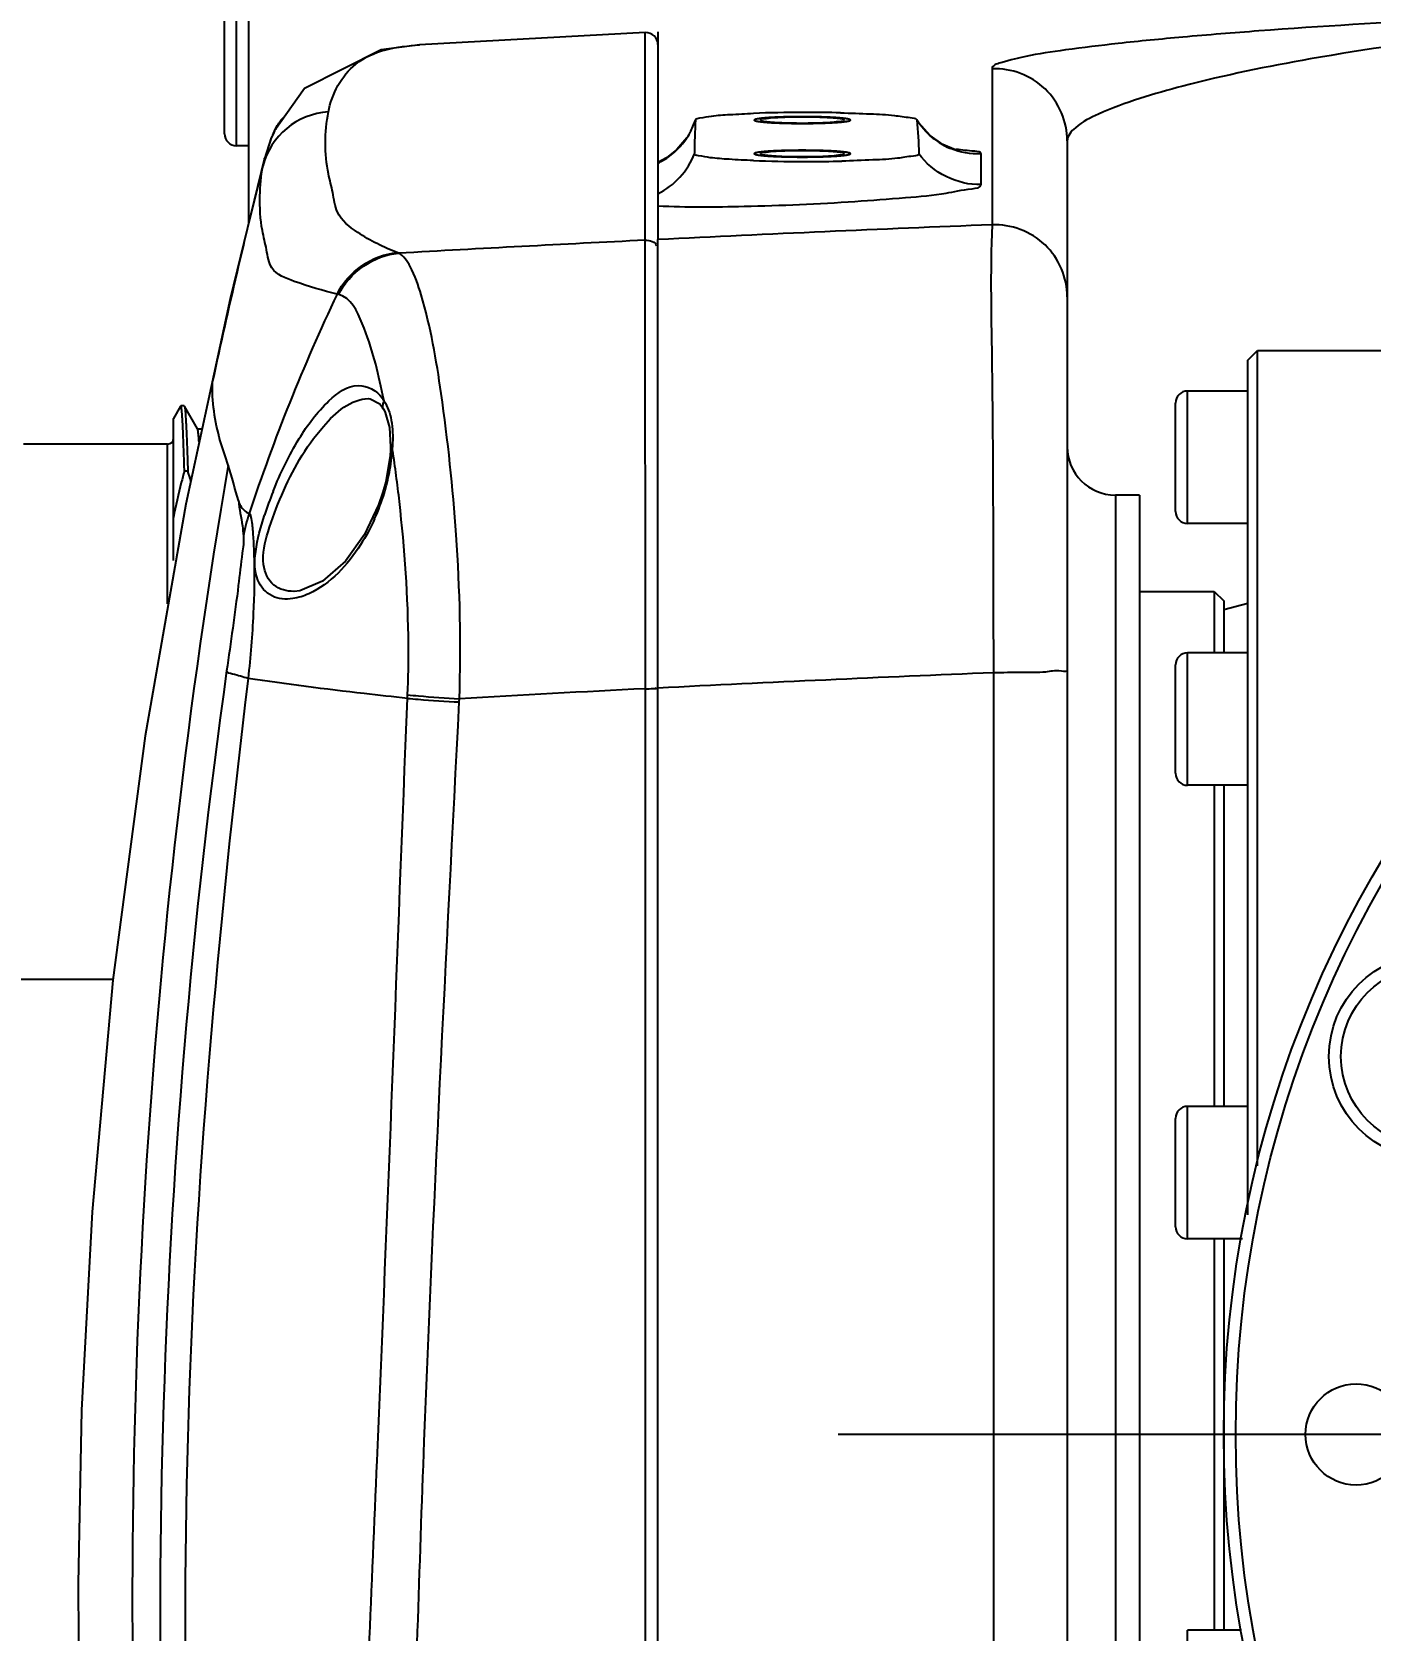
# Model space of a CAD drawing. Header units: millimetres. Extents: x 5828 to 7155, y 123 to 421.
# Drawn here: x 6352.957 to 6355.736, y 300.746 to 304.063 of the extents above; entities that cross this region are included whole.
import ezdxf

# ---------------------------------------------------------------- set-up
doc = ezdxf.new("R2010")
doc.units = ezdxf.units.MM
doc.linetypes.add('CENTER', pattern=[0.6, 0.375, -0.075, 0.075, -0.075])
for name, color, linetype in [('中心线', 7, 'Continuous'), ('外形图', 7, 'Continuous'), ('多重引线', 7, 'Continuous'), ('尺寸标注', 7, 'Continuous')]:
    doc.layers.add(name, color=color, linetype=linetype)
doc.styles.add('微软雅黑', font='msyh.ttc', dxfattribs={"height": 2})
doc.dimstyles.new('尺寸标注_1_20比例', dxfattribs={"dimtxt": 1.5, "dimasz": 1.25, "dimexe": 0.5, "dimexo": 0.4, "dimgap": 0.5, "dimtad": 1, "dimdec": 1, "dimlfac": 20, "dimdsep": 46, "dimtxsty": '微软雅黑', "dimcen": 0.09, "dimadec": 0, "dimazin": 0, "dimtp": 0.01, "dimtm": 0.01, "dimtfac": 1, "dimtdec": 1, "dimtofl": 0, "dimtmove": 0, "dimatfit": 3, "dimfxl": 1, "dimtolj": 1, "dimarcsym": 0})

# ---------------------------------------------------------------- blocks, each defined once
blk = doc.blocks.new('*D1056')
at = {"layer": 'Defpoints', "color": 0}
for p in [(6369.4329, 311.2873), (6369.4329, 295.1307), (6345.0571, 282.8222)]:
    blk.add_point(p, dxfattribs=at)
at = {"layer": '尺寸标注', "color": 0, "linetype": 'Continuous', "lineweight": -2}
for p, q in [((6345.0571, 283.2222), (6345.0571, 311.7873)), ((6369.4329, 295.5307), (6369.4329, 311.7873)), ((6346.3071, 311.2873), (6368.1829, 311.2873))]:
    blk.add_line(p, q, dxfattribs=at)
at = {"layer": '尺寸标注', "color": 0}
for points in [[(6346.3071, 311.4956), (6346.3071, 311.0789), (6345.0571, 311.2873)], [(6368.1829, 311.0789), (6368.1829, 311.4956), (6369.4329, 311.2873)]]:
    blk.add_solid(points, dxfattribs=at)
at = {"layer": '尺寸标注', "color": 0, "insert": (6357.245, 312.8732), "char_height": 2, "attachment_point": 5, "style": '微软雅黑'}
blk.add_mtext('\\A1;\\A1;{\\H1.05x;487.5}', dxfattribs=at)
blk = doc.blocks.new('*D1110')
at = {"layer": 'Defpoints', "color": 0}
for p in [(6369.4329, 319.1341), (6369.4329, 295.853), (6344.1571, 265.1508)]:
    blk.add_point(p, dxfattribs=at)
at = {"layer": '多重引线', "color": 0, "lineweight": -2}
for p, q in [((6344.1571, 265.5508), (6344.1571, 319.6341)), ((6369.4329, 296.253), (6369.4329, 319.6341)), ((6345.4071, 319.1341), (6368.1829, 319.1341))]:
    blk.add_line(p, q, dxfattribs=at)
at = {"layer": '多重引线', "color": 0}
for points in [[(6345.4071, 319.3424), (6345.4071, 318.9258), (6344.1571, 319.1341)], [(6368.1829, 318.9258), (6368.1829, 319.3424), (6369.4329, 319.1341)]]:
    blk.add_solid(points, dxfattribs=at)
at = {"layer": '多重引线', "color": 0, "insert": (6356.795, 320.72), "char_height": 2, "attachment_point": 5, "style": '微软雅黑'}
blk.add_mtext('\\A1;\\A1;{\\H1.05x;505.5}', dxfattribs=at)

msp = doc.modelspace()

# ---------------------------------------------------------------- linework, layer by layer
at = {"layer": '中心线', "linetype": 'CENTER', "ltscale": 10}
msp.add_line((6357.7575, 301.1519), (6354.6319, 301.1519), dxfattribs=at)
at = {"layer": '外形图', "color": 0, "linetype": 'Continuous'}
for p, q in [((6353.4074, 304.5955), (6353.4074, 303.6665)), ((6353.3824, 303.827), (6353.3824, 304.177)), ((6353.3574, 303.852), (6353.3574, 304.152)), ((6353.7631, 304.0363), (6353.6827, 304.026)), ((6354.2311, 304.0619), (6353.762, 304.0362)), ((6354.2311, 303.631), (6354.2311, 304.0619)), ((6354.2574, 304.0632), (6354.2574, 303.6323)), ((6353.6827, 304.026), (6353.5237, 303.9455)), ((6354.9513, 303.9866), (6354.9513, 303.6629)), ((6353.5237, 303.9455), (6353.461, 303.858)), ((6353.4754, 303.8797), (6353.4695, 303.8711)), ((6354.3352, 303.8803), (6354.3353, 303.8806)), ((6354.7951, 303.8809), (6354.7953, 303.8803)), ((6353.4545, 303.8433), (6353.4402, 303.7998)), ((6353.4562, 303.8472), (6353.4537, 303.8413)), ((6353.4545, 303.8433), (6353.4537, 303.8413)), ((6353.4588, 303.8527), (6353.4562, 303.8472)), ((6353.4603, 303.8567), (6353.461, 303.858)), ((6355.1074, 303.8369), (6355.1074, 298.4991)), ((6353.4405, 303.8009), (6353.3687, 303.5095)), ((6353.4074, 303.827), (6353.3824, 303.827)), ((6353.4401, 303.7995), (6353.4402, 303.7998)), ((6353.4402, 303.7998), (6353.4405, 303.8009)), ((6354.9286, 303.7464), (6354.9286, 303.8101)), ((6353.7187, 303.6039), (6353.7158, 303.6051)), ((6354.2318, 302.6999), (6354.2311, 303.631)), ((6354.2574, 298.2407), (6354.2574, 303.6323)), ((6353.5944, 303.5181), (6353.591, 303.519)), ((6355.4824, 303.382), (6355.5024, 303.402)), ((6355.5024, 301.7092), (6355.5024, 303.402)), ((6355.5024, 303.402), (6356.0075, 303.402)), ((6355.4824, 303.3179), (6355.4824, 303.382)), ((6353.6564, 303.302), (6353.6569, 303.302)), ((6355.3574, 303.0429), (6355.3574, 303.3179)), ((6355.4824, 303.3179), (6355.3574, 303.3179)), ((6355.4824, 303.2853), (6355.4824, 303.3179)), ((6353.2662, 303.2867), (6353.2513, 303.2609)), ((6353.2665, 303.287), (6353.2662, 303.2867)), ((6353.2736, 303.287), (6353.2665, 303.287)), ((6353.2736, 303.287), (6353.2739, 303.2867)), ((6353.3011, 303.2396), (6353.2739, 303.2867)), ((6353.6796, 303.2915), (6353.6873, 303.2806)), ((6353.6873, 303.2806), (6353.6909, 303.2736)), ((6353.6909, 303.2736), (6353.7, 303.242)), ((6355.3324, 303.0679), (6355.3324, 303.2929)), ((6355.4824, 302.7628), (6355.4824, 303.2853)), ((6353.2513, 302.9663), (6353.2513, 303.2609)), ((6353.3009, 303.2396), (6353.3098, 303.2396)), ((6353.3013, 303.2393), (6353.3011, 303.2396)), ((6353.7, 303.242), (6353.7021, 303.2023)), ((6353.2386, 303.2076), (6352.9401, 303.2076)), ((6353.2386, 302.8762), (6353.2386, 303.2076)), ((6353.7021, 303.2023), (6353.7018, 303.1943)), ((6353.7011, 303.184), (6353.692, 303.1293)), ((6353.7018, 303.1943), (6353.7011, 303.184)), ((6353.7064, 303.1951), (6353.7058, 303.199)), ((6353.2811, 303.1518), (6353.274, 303.1518)), ((6353.6861, 303.1078), (6353.6774, 303.0819)), ((6353.692, 303.1293), (6353.6861, 303.1078)), ((6355.2074, 303.102), (6355.2074, 299.2019)), ((6355.2574, 303.102), (6355.2074, 303.102)), ((6355.2574, 303.102), (6355.2574, 299.2019)), ((6355.4824, 303.0429), (6355.3574, 303.0429)), ((6353.5019, 302.902), (6353.5016, 302.902)), ((6355.2574, 302.902), (6355.4124, 302.902)), ((6355.4124, 302.902), (6355.4124, 302.7744)), ((6355.4124, 302.902), (6355.4324, 302.882)), ((6355.4324, 302.882), (6355.4324, 302.7744)), ((6355.4824, 302.877), (6355.4324, 302.8636)), ((6355.3574, 302.4994), (6355.3574, 302.7744)), ((6355.4824, 302.7744), (6355.3574, 302.7744)), ((6355.3324, 302.5244), (6355.3324, 302.7494)), ((6355.4824, 302.6834), (6355.4824, 302.7628)), ((6354.9544, 302.7331), (6354.9544, 299.4513)), ((6353.8448, 302.6724), (6353.8451, 302.6791)), ((6354.2318, 299.4847), (6354.2318, 302.6999)), ((6355.4824, 301.7763), (6355.4824, 302.6834)), ((6355.4824, 302.4994), (6355.3574, 302.4994)), ((6355.4124, 302.4994), (6355.4124, 301.833)), ((6355.4324, 302.4994), (6355.4324, 301.833)), ((6353.1259, 302.0963), (6352.7636, 302.0963)), ((6355.3574, 301.558), (6355.3574, 301.833)), ((6355.4824, 301.833), (6355.3574, 301.833)), ((6355.3324, 301.583), (6355.3324, 301.808)), ((6355.4824, 301.6955), (6355.4824, 301.7763)), ((6355.4824, 301.608), (6355.4824, 301.6955)), ((6355.4712, 301.558), (6355.3574, 301.558)), ((6355.4124, 301.558), (6355.4124, 300.7459)), ((6355.4324, 301.558), (6355.4324, 300.7459)), ((6355.3574, 300.4709), (6355.3574, 300.7459)), ((6355.4692, 300.7459), (6355.3574, 300.7459))]:
    msp.add_line(p, q, dxfattribs=at)
for points in [[(6353.4688, 303.8701), (6353.4664, 303.8664), (6353.464, 303.8623)], [(6353.4744, 303.8783), (6353.4728, 303.876), (6353.4709, 303.8733), (6353.4688, 303.8701)], [(6353.4772, 303.8823), (6353.4772, 303.8822), (6353.4766, 303.8814), (6353.4744, 303.8783)], [(6354.8228, 303.8483), (6354.799, 303.8749), (6354.7951, 303.8809)], [(6353.464, 303.8623), (6353.4614, 303.8577), (6353.4588, 303.8527)], [(6354.3172, 303.8432), (6354.2969, 303.8191), (6354.2749, 303.8019), (6354.2574, 303.7924)], [(6354.8826, 303.8174), (6354.883, 303.8174), (6354.8721, 303.8202), (6354.8492, 303.8299), (6354.8228, 303.8483)], [(6353.3687, 303.5095), (6353.2771, 303.0831), (6353.1928, 302.602), (6353.1256, 302.0946), (6353.0823, 301.6138), (6353.0606, 301.202), (6353.053, 300.8417), (6353.0557, 300.5014), (6353.0687, 300.1485)], [(6353.6564, 303.302), (6353.66, 303.3018), (6353.6796, 303.2915)], [(6353.6774, 303.0819), (6353.648, 303.0201), (6353.6085, 302.9649), (6353.561, 302.923), (6353.5136, 302.903), (6353.5019, 302.902)]]:
    msp.add_lwpolyline(points, dxfattribs=at)
for centre, radius in [((6357.7575, 301.1519), 2.3251), ((6357.7575, 301.1519), 2.3001), ((6355.8635, 301.9365), 0.2125), ((6355.8635, 301.9365), 0.1875), ((6355.7074, 301.1519), 0.105)]:
    msp.add_circle(centre, radius, dxfattribs=at)
for centre, radius, start, end in [((6354.2324, 304.0369), 0.025, 0, 92.9291), ((6354.9575, 303.8368), 0.15, 0.0212, 92.3494), ((6353.5821, 303.7475), 0.1499, 93.4259, 165.7273), ((6353.6186, 303.7728), 0.1786, 147.6256, 150.5813), ((6353.6262, 303.768), 0.1876, 146.6554, 147.6383), ((6354.1923, 303.9263), 0.1501, 331.3165, 342.1606), ((6356.8482, 303.7707), 2.5154, 177.5028, 179.092), ((6354.5607, 301.009), 2.8871, 90.0704, 92.0852), ((6354.5648, 300.6067), 3.2895, 89.9936, 90.1345), ((6354.5658, 300.7484), 3.1478, 88.7076, 90.0099), ((6353.3824, 303.852), 0.025, 180, 270), ((6353.606, 303.7794), 0.1644, 157.9026, 160.1291), ((6353.607, 303.779), 0.1655, 156.0489, 157.1274), ((6353.6071, 303.779), 0.1656, 155.5328, 156.0489), ((6353.6072, 303.7789), 0.1657, 155.0288, 155.5327), ((6353.6105, 303.7773), 0.1694, 150.5807, 155.0134), ((6353.5825, 303.7987), 0.1352, 156.4802, 158.1043), ((6353.5815, 303.7992), 0.1341, 154.599, 156.4785), ((6354.1925, 303.9263), 0.15, 313.2411, 324.9896), ((6354.1929, 303.9259), 0.1495, 325.012, 331.3294), ((6354.9218, 303.9592), 0.1491, 230.0351, 232.1658), ((6354.9217, 303.9591), 0.1489, 232.1697, 236.0787), ((6354.9224, 303.9602), 0.1502, 236.0931, 247.6023), ((6353.6809, 303.739), 0.2482, 165.9042, 169.4467), ((6354.192, 303.9271), 0.151, 300.814, 306.4234), ((6354.1927, 303.9261), 0.1497, 306.4147, 313.2216), ((6364.8109, 300.8934), 11.7357, 165.73868, 167.97745), ((6354.1927, 303.9259), 0.1496, 295.6455, 300.8187), ((6354.5621, 306.7212), 2.9269, 267.9144, 269.9054), ((6354.5664, 307.1289), 3.3346, 269.8426, 270.0062), ((6354.5674, 306.9791), 3.1848, 269.9894, 271.2973), ((6357.7576, 232.0763), 71.6416, 92.244919, 92.800427), ((6357.7576, 232.0773), 71.6405, 92.821475, 93.231836), ((6357.2098, 301.8035), 4.0048, 154.6372, 161.6642), ((6353.6127, 303.2549), 0.0868, 29.0629, 34.3418), ((6352.0118, 302.9602), 1.7103, 11.3612, 11.7624), ((6355.3574, 303.2929), 0.025, 90, 180), ((6353.2386, 303.2203), 0.0127, 270, 0), ((6355.2074, 303.202), 0.1, 180, 270), ((6353.3272, 303.2201), 0.3794, 349.1286, 352.858), ((6353.3664, 303.2154), 0.3399, 352.834, 357.2362), ((6351.0162, 302.7866), 2.7211, 7.5133, 8.6331), ((6367.2221, 300.8071), 14.0564, 170.34656, 182.57524), ((6351.9806, 302.7428), 1.3633, 16.5401, 17.4573), ((6353.2885, 303.2277), 0.4187, 343.2222, 349.1126), ((6350.7985, 302.7577), 2.9407, 6.4559, 7.5171), ((6354.1832, 302.8179), 0.7814, 158.1148, 161.9167), ((6353.2677, 303.2337), 0.4404, 335.711, 343.252), ((6353.689, 302.9685), 0.2962, 161.3236, 170.693), ((6355.3574, 303.0679), 0.025, 180, 270), ((6355.3574, 302.7494), 0.025, 90, 180), ((6367.435, 300.7586), 14.2117, 171.99815, 184.71329), ((6357.7575, 233.6996), 69.0903, 92.325219, 92.903814), ((6351.7085, 302.7762), 2.031, 357.2819, 357.4831), ((6357.7572, 233.7047), 69.0853, 92.925121, 93.246246), ((6355.3574, 302.5244), 0.025, 180, 270), ((6355.3574, 301.808), 0.025, 90, 180), ((6355.3574, 301.583), 0.025, 180, 270)]:
    msp.add_arc(centre, radius, start, end, dxfattribs=at)
for points, knots in [([(6355.8955, 304.0893), (6355.7654, 304.0827), (6355.5824, 304.0718), (6355.3553, 304.0535), (6355.2207, 304.0405), (6355.1136, 304.0276), (6355.0282, 304.0149), (6354.9841, 304.0036), (6354.9513, 303.994), (6354.9513, 303.9866)], [0, 0, 0, 0, 0.409786, 0.576096, 0.717731, 0.833356, 0.92067, 0.976833, 1, 1, 1, 1]), ([(6353.5731, 303.8971), (6353.5801, 303.9346), (6353.6241, 304.0184), (6353.716, 304.0336), (6353.762, 304.0362)], [0, 0, 0, 0, 0.453245, 1, 1, 1, 1]), ([(6355.9639, 304.0579), (6355.8461, 304.0444), (6355.6389, 304.015), (6355.3752, 303.9614), (6355.2094, 303.9118), (6355.13, 303.8726), (6355.1074, 303.8476), (6355.1074, 303.8369)], [0, 0, 0, 0, 0.395922, 0.696877, 0.902127, 0.964201, 1, 1, 1, 1]), ([(6353.4738, 303.8789), (6353.4754, 303.8809), (6353.4817, 303.8884), (6353.4766, 303.8813), (6353.4754, 303.8797)], [0, 0, 0, 0, 0.557972, 1, 1, 1, 1]), ([(6353.7158, 303.6051), (6353.6874, 303.6166), (6353.6429, 303.6379), (6353.5881, 303.681), (6353.5834, 303.7298), (6353.5641, 303.7967), (6353.5648, 303.8551), (6353.5731, 303.8971)], [0, 0, 0, 0, 0.254633, 0.418572, 0.535664, 0.644835, 1, 1, 1, 1]), ([(6354.3353, 303.8806), (6354.3363, 303.8838), (6354.3511, 303.8853), (6354.3723, 303.8898), (6354.4109, 303.8921), (6354.4394, 303.8937), (6354.4556, 303.8943)], [0, 0, 0, 0, 0.083249, 0.286485, 0.599116, 1, 1, 1, 1]), ([(6354.5574, 303.8873), (6354.5542, 303.8872), (6354.5493, 303.8872), (6354.5436, 303.8872), (6354.5404, 303.8871), (6354.538, 303.8871), (6354.5357, 303.8871), (6354.5325, 303.887), (6354.5286, 303.8869), (6354.5248, 303.8869), (6354.522, 303.8868), (6354.5205, 303.8868), (6354.5193, 303.8867), (6354.5182, 303.8867), (6354.5168, 303.8866), (6354.5143, 303.8866), (6354.5107, 303.8864), (6354.5071, 303.8863), (6354.5046, 303.8862), (6354.5032, 303.8861), (6354.502, 303.8861), (6354.5011, 303.886), (6354.4998, 303.886), (6354.4976, 303.8858), (6354.495, 303.8857), (6354.4925, 303.8856), (6354.4905, 303.8854), (6354.4889, 303.8854), (6354.4878, 303.8853), (6354.4872, 303.8853), (6354.4867, 303.8852), (6354.4863, 303.8852), (6354.4858, 303.8851), (6354.4849, 303.8851), (6354.4831, 303.8849), (6354.481, 303.8847), (6354.479, 303.8846), (6354.4774, 303.8844), (6354.4761, 303.8843), (6354.4752, 303.8843), (6354.4747, 303.8842), (6354.4743, 303.8842), (6354.474, 303.8841), (6354.4736, 303.8841), (6354.473, 303.884), (6354.4716, 303.8838), (6354.4701, 303.8836), (6354.4685, 303.8834), (6354.4674, 303.8833), (6354.4664, 303.8831), (6354.4658, 303.8831), (6354.4654, 303.883), (6354.4651, 303.883), (6354.4649, 303.8829), (6354.4647, 303.8829), (6354.4643, 303.8828), (6354.4637, 303.8826), (6354.4629, 303.8825), (6354.4622, 303.8823), (6354.4615, 303.8822), (6354.4608, 303.882), (6354.4602, 303.8819), (6354.4598, 303.8818), (6354.4596, 303.8817), (6354.4593, 303.8817), (6354.4593, 303.8816), (6354.4592, 303.8816), (6354.4591, 303.8815), (6354.4589, 303.8813), (6354.4586, 303.8812), (6354.4584, 303.881), (6354.4581, 303.8808), (6354.4579, 303.8806), (6354.4577, 303.8805), (6354.4575, 303.8804), (6354.4575, 303.8803), (6354.4574, 303.8803), (6354.4575, 303.8802), (6354.4575, 303.8802), (6354.4577, 303.8801), (6354.4579, 303.88), (6354.4581, 303.8798), (6354.4584, 303.8796), (6354.4586, 303.8794), (6354.4588, 303.8793), (6354.459, 303.8791), (6354.4592, 303.879), (6354.4593, 303.879), (6354.4593, 303.8789), (6354.4595, 303.8789), (6354.4597, 303.8788), (6354.4601, 303.8787), (6354.4607, 303.8786), (6354.4614, 303.8784), (6354.4621, 303.8783), (6354.4628, 303.8781), (6354.4635, 303.878), (6354.4641, 303.8778), (6354.4645, 303.8777), (6354.4648, 303.8777), (6354.4649, 303.8776), (6354.4652, 303.8776), (6354.4656, 303.8775), (6354.4663, 303.8775), (6354.4672, 303.8773), (6354.4684, 303.8772), (6354.4695, 303.877), (6354.4707, 303.8769), (6354.4718, 303.8767), (6354.4728, 303.8766), (6354.4734, 303.8765), (6354.4738, 303.8765), (6354.4741, 303.8764), (6354.4745, 303.8764), (6354.475, 303.8764), (6354.476, 303.8763), (6354.4773, 303.8762), (6354.4788, 303.876), (6354.4809, 303.8759), (6354.483, 303.8757), (6354.4849, 303.8755), (6354.4859, 303.8754), (6354.4867, 303.8754), (6354.4877, 303.8753), (6354.4889, 303.8752), (6354.4911, 303.8751), (6354.4942, 303.8749), (6354.4974, 303.8747), (6354.4996, 303.8746), (6354.5008, 303.8746), (6354.5017, 303.8745), (6354.5029, 303.8745), (6354.5043, 303.8744), (6354.5068, 303.8743), (6354.5104, 303.8742), (6354.514, 303.874), (6354.5165, 303.8739), (6354.5179, 303.8739), (6354.519, 303.8738), (6354.5202, 303.8738), (6354.5217, 303.8738), (6354.5244, 303.8737), (6354.5283, 303.8737), (6354.5322, 303.8736), (6354.5353, 303.8735), (6354.5376, 303.8734), (6354.5401, 303.8734), (6354.5434, 303.8734), (6354.5492, 303.8734), (6354.5541, 303.8733), (6354.5574, 303.8733)], [0, 0, 0, 0, 0.03125, 0.046875, 0.054688, 0.0625, 0.070312, 0.078125, 0.09375, 0.109375, 0.117188, 0.121094, 0.125, 0.128906, 0.132812, 0.140625, 0.15625, 0.171875, 0.179688, 0.183594, 0.1875, 0.191406, 0.195312, 0.203125, 0.21875, 0.226562, 0.234375, 0.242188, 0.246094, 0.248047, 0.25, 0.251953, 0.253906, 0.257812, 0.265625, 0.28125, 0.289062, 0.296875, 0.304688, 0.308594, 0.310547, 0.3125, 0.314453, 0.316406, 0.320312, 0.328125, 0.34375, 0.351562, 0.359375, 0.367188, 0.371094, 0.373047, 0.375, 0.376953, 0.378906, 0.382812, 0.390625, 0.398438, 0.40625, 0.414062, 0.421875, 0.429688, 0.433594, 0.435547, 0.4375, 0.439453, 0.441406, 0.445312, 0.453125, 0.460938, 0.46875, 0.476562, 0.484375, 0.492188, 0.496094, 0.498047, 0.5, 0.501953, 0.503906, 0.507812, 0.515625, 0.523438, 0.53125, 0.539062, 0.546875, 0.554688, 0.558594, 0.560547, 0.5625, 0.564453, 0.566406, 0.570312, 0.578125, 0.585938, 0.59375, 0.601562, 0.609375, 0.617188, 0.621094, 0.623047, 0.625, 0.626953, 0.628906, 0.632812, 0.640625, 0.648438, 0.65625, 0.664062, 0.671875, 0.679688, 0.683594, 0.685547, 0.6875, 0.689453, 0.691406, 0.695312, 0.703125, 0.710938, 0.71875, 0.734375, 0.742188, 0.746094, 0.75, 0.753906, 0.757812, 0.765625, 0.78125, 0.796875, 0.804688, 0.808594, 0.8125, 0.816406, 0.820312, 0.828125, 0.84375, 0.859375, 0.867188, 0.871094, 0.875, 0.878906, 0.882812, 0.890625, 0.90625, 0.921875, 0.929688, 0.9375, 0.945312, 0.953125, 0.96875, 1, 1, 1, 1]), ([(6354.4955, 303.8846), (6354.4892, 303.8842), (6354.4832, 303.8823), (6354.4699, 303.8826), (6354.4699, 303.8803)], [0, 0, 0, 0, 0.729869, 1, 1, 1, 1]), ([(6354.4699, 303.8803), (6354.4699, 303.8796), (6354.473, 303.8787), (6354.4749, 303.8782), (6354.4766, 303.878)], [0, 0, 0, 0, 0.287967, 1, 1, 1, 1]), ([(6354.4766, 303.878), (6354.4793, 303.8775), (6354.4856, 303.8767), (6354.4919, 303.8762), (6354.4955, 303.876)], [0, 0, 0, 0, 0.427852, 1, 1, 1, 1]), ([(6354.5574, 303.8864), (6354.5412, 303.8864), (6354.5206, 303.8861), (6354.4999, 303.8849), (6354.4955, 303.8846)], [0, 0, 0, 0, 0.785554, 1, 1, 1, 1]), ([(6354.4955, 303.876), (6354.4999, 303.8757), (6354.5206, 303.8745), (6354.5412, 303.8742), (6354.5574, 303.8742)], [0, 0, 0, 0, 0.214446, 1, 1, 1, 1]), ([(6354.5574, 303.8733), (6354.5606, 303.8733), (6354.5655, 303.8734), (6354.5712, 303.8734), (6354.5744, 303.8734), (6354.5769, 303.8734), (6354.5792, 303.8735), (6354.5823, 303.8736), (6354.5862, 303.8736), (6354.5901, 303.8737), (6354.5928, 303.8738), (6354.5943, 303.8738), (6354.5955, 303.8738), (6354.5966, 303.8739), (6354.598, 303.8739), (6354.6005, 303.874), (6354.6041, 303.8742), (6354.6077, 303.8743), (6354.6102, 303.8744), (6354.6117, 303.8744), (6354.6128, 303.8745), (6354.6137, 303.8745), (6354.615, 303.8746), (6354.6172, 303.8747), (6354.6198, 303.8749), (6354.6224, 303.875), (6354.6243, 303.8751), (6354.6259, 303.8752), (6354.627, 303.8753), (6354.6276, 303.8753), (6354.6281, 303.8754), (6354.6285, 303.8754), (6354.629, 303.8754), (6354.6299, 303.8755), (6354.6317, 303.8757), (6354.6338, 303.8758), (6354.6359, 303.876), (6354.6374, 303.8761), (6354.6387, 303.8763), (6354.6396, 303.8763), (6354.6401, 303.8764), (6354.6405, 303.8764), (6354.6408, 303.8764), (6354.6412, 303.8765), (6354.6419, 303.8766), (6354.6432, 303.8768), (6354.6447, 303.877), (6354.6463, 303.8772), (6354.6474, 303.8773), (6354.6484, 303.8774), (6354.6491, 303.8775), (6354.6494, 303.8776), (6354.6498, 303.8776), (6354.6499, 303.8777), (6354.6502, 303.8777), (6354.6506, 303.8778), (6354.6512, 303.8779), (6354.6519, 303.8781), (6354.6526, 303.8783), (6354.6533, 303.8784), (6354.654, 303.8786), (6354.6546, 303.8787), (6354.655, 303.8788), (6354.6553, 303.8789), (6354.6555, 303.8789), (6354.6555, 303.879), (6354.6556, 303.879), (6354.6557, 303.8791), (6354.6559, 303.8793), (6354.6562, 303.8794), (6354.6564, 303.8796), (6354.6567, 303.8798), (6354.6569, 303.8799), (6354.6571, 303.8801), (6354.6573, 303.8802), (6354.6573, 303.8802), (6354.6574, 303.8803), (6354.6573, 303.8803), (6354.6573, 303.8804), (6354.6571, 303.8805), (6354.6569, 303.8806), (6354.6567, 303.8808), (6354.6565, 303.881), (6354.6562, 303.8811), (6354.656, 303.8813), (6354.6558, 303.8814), (6354.6557, 303.8815), (6354.6556, 303.8816), (6354.6555, 303.8816), (6354.6553, 303.8817), (6354.6551, 303.8817), (6354.6547, 303.8818), (6354.6541, 303.882), (6354.6534, 303.8821), (6354.6527, 303.8823), (6354.652, 303.8825), (6354.6513, 303.8826), (6354.6507, 303.8828), (6354.6503, 303.8829), (6354.65, 303.8829), (6354.6499, 303.883), (6354.6496, 303.883), (6354.6492, 303.883), (6354.6485, 303.8831), (6354.6476, 303.8833), (6354.6464, 303.8834), (6354.6453, 303.8836), (6354.6441, 303.8837), (6354.643, 303.8839), (6354.642, 303.884), (6354.6414, 303.8841), (6354.641, 303.8841), (6354.6407, 303.8842), (6354.6403, 303.8842), (6354.6398, 303.8842), (6354.6389, 303.8843), (6354.6376, 303.8844), (6354.636, 303.8846), (6354.6339, 303.8847), (6354.6318, 303.8849), (6354.63, 303.8851), (6354.6289, 303.8852), (6354.6282, 303.8852), (6354.6272, 303.8853), (6354.6259, 303.8854), (6354.6237, 303.8855), (6354.6206, 303.8857), (6354.6174, 303.8858), (6354.6152, 303.886), (6354.614, 303.886), (6354.6131, 303.8861), (6354.612, 303.8861), (6354.6105, 303.8862), (6354.608, 303.8863), (6354.6044, 303.8864), (6354.6009, 303.8865), (6354.5984, 303.8866), (6354.5969, 303.8867), (6354.5959, 303.8867), (6354.5947, 303.8868), (6354.5931, 303.8868), (6354.5904, 303.8868), (6354.5865, 303.8869), (6354.5826, 303.887), (6354.5795, 303.8871), (6354.5772, 303.8871), (6354.5747, 303.8871), (6354.5714, 303.8872), (6354.5656, 303.8872), (6354.5607, 303.8872), (6354.5574, 303.8873)], [0, 0, 0, 0, 0.03125, 0.046875, 0.054688, 0.0625, 0.070312, 0.078125, 0.09375, 0.109375, 0.117188, 0.121094, 0.125, 0.128906, 0.132812, 0.140625, 0.15625, 0.171875, 0.179688, 0.183594, 0.1875, 0.191406, 0.195312, 0.203125, 0.21875, 0.226562, 0.234375, 0.242188, 0.246094, 0.248047, 0.25, 0.251953, 0.253906, 0.257812, 0.265625, 0.28125, 0.289062, 0.296875, 0.304688, 0.308594, 0.310547, 0.3125, 0.314453, 0.316406, 0.320312, 0.328125, 0.34375, 0.351562, 0.359375, 0.367188, 0.371094, 0.373047, 0.375, 0.376953, 0.378906, 0.382812, 0.390625, 0.398438, 0.40625, 0.414062, 0.421875, 0.429688, 0.433594, 0.435547, 0.4375, 0.439453, 0.441406, 0.445312, 0.453125, 0.460938, 0.46875, 0.476562, 0.484375, 0.492188, 0.496094, 0.498047, 0.5, 0.501953, 0.503906, 0.507812, 0.515625, 0.523438, 0.53125, 0.539062, 0.546875, 0.554688, 0.558594, 0.560547, 0.5625, 0.564453, 0.566406, 0.570312, 0.578125, 0.585938, 0.59375, 0.601562, 0.609375, 0.617188, 0.621094, 0.623047, 0.625, 0.626953, 0.628906, 0.632812, 0.640625, 0.648438, 0.65625, 0.664062, 0.671875, 0.679688, 0.683594, 0.685547, 0.6875, 0.689453, 0.691406, 0.695312, 0.703125, 0.710938, 0.71875, 0.734375, 0.742188, 0.746094, 0.75, 0.753906, 0.757812, 0.765625, 0.78125, 0.796875, 0.804688, 0.808594, 0.8125, 0.816406, 0.820312, 0.828125, 0.84375, 0.859375, 0.867188, 0.871094, 0.875, 0.878906, 0.882812, 0.890625, 0.90625, 0.921875, 0.929688, 0.9375, 0.945312, 0.953125, 0.96875, 1, 1, 1, 1]), ([(6354.6193, 303.8846), (6354.6149, 303.8849), (6354.5943, 303.8861), (6354.5736, 303.8864), (6354.5574, 303.8864)], [0, 0, 0, 0, 0.214446, 1, 1, 1, 1]), ([(6354.5574, 303.8742), (6354.5736, 303.8742), (6354.5943, 303.8745), (6354.6149, 303.8757), (6354.6193, 303.876)], [0, 0, 0, 0, 0.785554, 1, 1, 1, 1]), ([(6354.6383, 303.8826), (6354.6356, 303.8831), (6354.6292, 303.8838), (6354.6229, 303.8844), (6354.6193, 303.8846)], [0, 0, 0, 0, 0.427852, 1, 1, 1, 1]), ([(6354.6193, 303.876), (6354.6256, 303.8764), (6354.6316, 303.8783), (6354.6449, 303.8779), (6354.6449, 303.8803)], [0, 0, 0, 0, 0.729869, 1, 1, 1, 1]), ([(6354.6368, 303.8954), (6354.6574, 303.8949), (6354.6942, 303.8934), (6354.7439, 303.8914), (6354.7736, 303.8858), (6354.7925, 303.8849), (6354.7951, 303.8809)], [0, 0, 0, 0, 0.388024, 0.700886, 0.910526, 1, 1, 1, 1]), ([(6354.6449, 303.8803), (6354.6449, 303.881), (6354.6418, 303.8819), (6354.6399, 303.8823), (6354.6383, 303.8826)], [0, 0, 0, 0, 0.287967, 1, 1, 1, 1]), ([(6354.4556, 303.7963), (6354.4387, 303.7969), (6354.4096, 303.7985), (6354.3691, 303.8011), (6354.3494, 303.8052), (6354.3331, 303.8074), (6354.3332, 303.8105)], [0, 0, 0, 0, 0.407872, 0.723356, 0.924174, 1, 1, 1, 1]), ([(6354.5574, 303.8175), (6354.5542, 303.8175), (6354.5493, 303.8175), (6354.5436, 303.8174), (6354.5404, 303.8174), (6354.538, 303.8174), (6354.5357, 303.8173), (6354.5325, 303.8173), (6354.5286, 303.8172), (6354.5248, 303.8171), (6354.522, 303.817), (6354.5205, 303.817), (6354.5193, 303.817), (6354.5182, 303.8169), (6354.5168, 303.8169), (6354.5143, 303.8168), (6354.5107, 303.8167), (6354.5071, 303.8165), (6354.5046, 303.8164), (6354.5032, 303.8164), (6354.502, 303.8163), (6354.5011, 303.8163), (6354.4998, 303.8162), (6354.4976, 303.8161), (6354.495, 303.8159), (6354.4925, 303.8158), (6354.4905, 303.8157), (6354.4889, 303.8156), (6354.4878, 303.8155), (6354.4872, 303.8155), (6354.4867, 303.8155), (6354.4863, 303.8154), (6354.4858, 303.8154), (6354.4849, 303.8153), (6354.4831, 303.8152), (6354.481, 303.815), (6354.479, 303.8148), (6354.4774, 303.8147), (6354.4761, 303.8146), (6354.4752, 303.8145), (6354.4747, 303.8144), (6354.4743, 303.8144), (6354.474, 303.8144), (6354.4736, 303.8143), (6354.473, 303.8142), (6354.4716, 303.8141), (6354.4701, 303.8139), (6354.4685, 303.8137), (6354.4674, 303.8135), (6354.4664, 303.8134), (6354.4658, 303.8133), (6354.4654, 303.8133), (6354.4651, 303.8132), (6354.4649, 303.8132), (6354.4647, 303.8131), (6354.4643, 303.813), (6354.4637, 303.8129), (6354.4629, 303.8127), (6354.4622, 303.8126), (6354.4615, 303.8124), (6354.4608, 303.8122), (6354.4602, 303.8121), (6354.4598, 303.812), (6354.4596, 303.812), (6354.4593, 303.8119), (6354.4593, 303.8119), (6354.4592, 303.8118), (6354.4591, 303.8117), (6354.4589, 303.8116), (6354.4586, 303.8114), (6354.4584, 303.8112), (6354.4581, 303.8111), (6354.4579, 303.8109), (6354.4577, 303.8107), (6354.4575, 303.8106), (6354.4575, 303.8106), (6354.4574, 303.8105), (6354.4575, 303.8105), (6354.4575, 303.8104), (6354.4577, 303.8103), (6354.4579, 303.8102), (6354.4581, 303.81), (6354.4584, 303.8099), (6354.4586, 303.8097), (6354.4588, 303.8095), (6354.459, 303.8094), (6354.4592, 303.8093), (6354.4593, 303.8092), (6354.4593, 303.8092), (6354.4595, 303.8091), (6354.4597, 303.8091), (6354.4601, 303.809), (6354.4607, 303.8089), (6354.4614, 303.8087), (6354.4621, 303.8085), (6354.4628, 303.8084), (6354.4635, 303.8082), (6354.4641, 303.8081), (6354.4645, 303.808), (6354.4648, 303.8079), (6354.4649, 303.8079), (6354.4652, 303.8078), (6354.4656, 303.8078), (6354.4663, 303.8077), (6354.4672, 303.8076), (6354.4684, 303.8074), (6354.4695, 303.8073), (6354.4707, 303.8071), (6354.4718, 303.807), (6354.4728, 303.8068), (6354.4734, 303.8068), (6354.4738, 303.8067), (6354.4741, 303.8067), (6354.4745, 303.8066), (6354.475, 303.8066), (6354.476, 303.8065), (6354.4773, 303.8064), (6354.4788, 303.8063), (6354.4809, 303.8061), (6354.483, 303.8059), (6354.4849, 303.8058), (6354.4859, 303.8057), (6354.4867, 303.8056), (6354.4877, 303.8055), (6354.4889, 303.8055), (6354.4911, 303.8053), (6354.4942, 303.8052), (6354.4974, 303.805), (6354.4996, 303.8049), (6354.5008, 303.8048), (6354.5017, 303.8047), (6354.5029, 303.8047), (6354.5043, 303.8046), (6354.5068, 303.8045), (6354.5104, 303.8044), (6354.514, 303.8043), (6354.5165, 303.8042), (6354.5179, 303.8041), (6354.519, 303.8041), (6354.5202, 303.8041), (6354.5217, 303.804), (6354.5244, 303.804), (6354.5283, 303.8039), (6354.5322, 303.8038), (6354.5353, 303.8037), (6354.5376, 303.8037), (6354.5401, 303.8037), (6354.5434, 303.8037), (6354.5492, 303.8036), (6354.5541, 303.8036), (6354.5574, 303.8036)], [0, 0, 0, 0, 0.03125, 0.046875, 0.054688, 0.0625, 0.070312, 0.078125, 0.09375, 0.109375, 0.117188, 0.121094, 0.125, 0.128906, 0.132812, 0.140625, 0.15625, 0.171875, 0.179688, 0.183594, 0.1875, 0.191406, 0.195312, 0.203125, 0.21875, 0.226562, 0.234375, 0.242188, 0.246094, 0.248047, 0.25, 0.251953, 0.253906, 0.257812, 0.265625, 0.28125, 0.289062, 0.296875, 0.304688, 0.308594, 0.310547, 0.3125, 0.314453, 0.316406, 0.320312, 0.328125, 0.34375, 0.351562, 0.359375, 0.367188, 0.371094, 0.373047, 0.375, 0.376953, 0.378906, 0.382812, 0.390625, 0.398438, 0.40625, 0.414062, 0.421875, 0.429688, 0.433594, 0.435547, 0.4375, 0.439453, 0.441406, 0.445312, 0.453125, 0.460938, 0.46875, 0.476562, 0.484375, 0.492188, 0.496094, 0.498047, 0.5, 0.501953, 0.503906, 0.507812, 0.515625, 0.523438, 0.53125, 0.539062, 0.546875, 0.554688, 0.558594, 0.560547, 0.5625, 0.564453, 0.566406, 0.570312, 0.578125, 0.585938, 0.59375, 0.601562, 0.609375, 0.617188, 0.621094, 0.623047, 0.625, 0.626953, 0.628906, 0.632812, 0.640625, 0.648438, 0.65625, 0.664062, 0.671875, 0.679688, 0.683594, 0.685547, 0.6875, 0.689453, 0.691406, 0.695312, 0.703125, 0.710938, 0.71875, 0.734375, 0.742188, 0.746094, 0.75, 0.753906, 0.757812, 0.765625, 0.78125, 0.796875, 0.804688, 0.808594, 0.8125, 0.816406, 0.820312, 0.828125, 0.84375, 0.859375, 0.867188, 0.871094, 0.875, 0.878906, 0.882812, 0.890625, 0.90625, 0.921875, 0.929688, 0.9375, 0.945312, 0.953125, 0.96875, 1, 1, 1, 1]), ([(6354.4955, 303.8149), (6354.4892, 303.8144), (6354.4832, 303.8126), (6354.4699, 303.8129), (6354.4699, 303.8105)], [0, 0, 0, 0, 0.729869, 1, 1, 1, 1]), ([(6354.4699, 303.8105), (6354.4699, 303.8098), (6354.473, 303.8089), (6354.4749, 303.8085), (6354.4766, 303.8082)], [0, 0, 0, 0, 0.287967, 1, 1, 1, 1]), ([(6354.4766, 303.8082), (6354.4793, 303.8077), (6354.4856, 303.807), (6354.4919, 303.8065), (6354.4955, 303.8062)], [0, 0, 0, 0, 0.427852, 1, 1, 1, 1]), ([(6354.5574, 303.8166), (6354.5412, 303.8166), (6354.5206, 303.8163), (6354.4999, 303.8152), (6354.4955, 303.8149)], [0, 0, 0, 0, 0.785554, 1, 1, 1, 1]), ([(6354.4955, 303.8062), (6354.4999, 303.8059), (6354.5206, 303.8048), (6354.5412, 303.8044), (6354.5574, 303.8044)], [0, 0, 0, 0, 0.214446, 1, 1, 1, 1]), ([(6354.5574, 303.8036), (6354.5606, 303.8036), (6354.5655, 303.8036), (6354.5712, 303.8037), (6354.5744, 303.8037), (6354.5769, 303.8037), (6354.5792, 303.8037), (6354.5823, 303.8038), (6354.5862, 303.8039), (6354.5901, 303.804), (6354.5928, 303.804), (6354.5943, 303.8041), (6354.5955, 303.8041), (6354.5966, 303.8041), (6354.598, 303.8042), (6354.6005, 303.8043), (6354.6041, 303.8044), (6354.6077, 303.8045), (6354.6102, 303.8046), (6354.6117, 303.8047), (6354.6128, 303.8047), (6354.6137, 303.8048), (6354.615, 303.8049), (6354.6172, 303.805), (6354.6198, 303.8051), (6354.6224, 303.8053), (6354.6243, 303.8054), (6354.6259, 303.8055), (6354.627, 303.8055), (6354.6276, 303.8056), (6354.6281, 303.8056), (6354.6285, 303.8056), (6354.629, 303.8057), (6354.6299, 303.8058), (6354.6317, 303.8059), (6354.6338, 303.8061), (6354.6359, 303.8063), (6354.6374, 303.8064), (6354.6387, 303.8065), (6354.6396, 303.8066), (6354.6401, 303.8066), (6354.6405, 303.8067), (6354.6408, 303.8067), (6354.6412, 303.8067), (6354.6419, 303.8068), (6354.6432, 303.807), (6354.6447, 303.8072), (6354.6463, 303.8074), (6354.6474, 303.8076), (6354.6484, 303.8077), (6354.6491, 303.8078), (6354.6494, 303.8078), (6354.6498, 303.8079), (6354.6499, 303.8079), (6354.6502, 303.8079), (6354.6506, 303.808), (6354.6512, 303.8082), (6354.6519, 303.8083), (6354.6526, 303.8085), (6354.6533, 303.8087), (6354.654, 303.8088), (6354.6546, 303.809), (6354.655, 303.8091), (6354.6553, 303.8091), (6354.6555, 303.8092), (6354.6555, 303.8092), (6354.6556, 303.8093), (6354.6557, 303.8094), (6354.6559, 303.8095), (6354.6562, 303.8097), (6354.6564, 303.8098), (6354.6567, 303.81), (6354.6569, 303.8102), (6354.6571, 303.8103), (6354.6573, 303.8104), (6354.6573, 303.8105), (6354.6574, 303.8105), (6354.6573, 303.8106), (6354.6573, 303.8106), (6354.6571, 303.8107), (6354.6569, 303.8109), (6354.6567, 303.811), (6354.6565, 303.8112), (6354.6562, 303.8114), (6354.656, 303.8116), (6354.6558, 303.8117), (6354.6557, 303.8118), (6354.6556, 303.8118), (6354.6555, 303.8119), (6354.6553, 303.8119), (6354.6551, 303.812), (6354.6547, 303.8121), (6354.6541, 303.8122), (6354.6534, 303.8124), (6354.6527, 303.8125), (6354.652, 303.8127), (6354.6513, 303.8129), (6354.6507, 303.813), (6354.6503, 303.8131), (6354.65, 303.8132), (6354.6499, 303.8132), (6354.6496, 303.8132), (6354.6492, 303.8133), (6354.6485, 303.8134), (6354.6476, 303.8135), (6354.6464, 303.8136), (6354.6453, 303.8138), (6354.6441, 303.8139), (6354.643, 303.8141), (6354.642, 303.8142), (6354.6414, 303.8143), (6354.641, 303.8144), (6354.6407, 303.8144), (6354.6403, 303.8144), (6354.6398, 303.8145), (6354.6389, 303.8146), (6354.6376, 303.8147), (6354.636, 303.8148), (6354.6339, 303.815), (6354.6318, 303.8152), (6354.63, 303.8153), (6354.6289, 303.8154), (6354.6282, 303.8155), (6354.6272, 303.8155), (6354.6259, 303.8156), (6354.6237, 303.8157), (6354.6206, 303.8159), (6354.6174, 303.8161), (6354.6152, 303.8162), (6354.614, 303.8163), (6354.6131, 303.8163), (6354.612, 303.8164), (6354.6105, 303.8164), (6354.608, 303.8165), (6354.6044, 303.8167), (6354.6009, 303.8168), (6354.5984, 303.8169), (6354.5969, 303.8169), (6354.5959, 303.817), (6354.5947, 303.817), (6354.5931, 303.817), (6354.5904, 303.8171), (6354.5865, 303.8172), (6354.5826, 303.8173), (6354.5795, 303.8173), (6354.5772, 303.8174), (6354.5747, 303.8174), (6354.5714, 303.8174), (6354.5656, 303.8175), (6354.5607, 303.8175), (6354.5574, 303.8175)], [0, 0, 0, 0, 0.03125, 0.046875, 0.054688, 0.0625, 0.070312, 0.078125, 0.09375, 0.109375, 0.117188, 0.121094, 0.125, 0.128906, 0.132812, 0.140625, 0.15625, 0.171875, 0.179688, 0.183594, 0.1875, 0.191406, 0.195312, 0.203125, 0.21875, 0.226562, 0.234375, 0.242188, 0.246094, 0.248047, 0.25, 0.251953, 0.253906, 0.257812, 0.265625, 0.28125, 0.289062, 0.296875, 0.304688, 0.308594, 0.310547, 0.3125, 0.314453, 0.316406, 0.320312, 0.328125, 0.34375, 0.351562, 0.359375, 0.367188, 0.371094, 0.373047, 0.375, 0.376953, 0.378906, 0.382812, 0.390625, 0.398438, 0.40625, 0.414062, 0.421875, 0.429688, 0.433594, 0.435547, 0.4375, 0.439453, 0.441406, 0.445312, 0.453125, 0.460938, 0.46875, 0.476562, 0.484375, 0.492188, 0.496094, 0.498047, 0.5, 0.501953, 0.503906, 0.507812, 0.515625, 0.523438, 0.53125, 0.539062, 0.546875, 0.554688, 0.558594, 0.560547, 0.5625, 0.564453, 0.566406, 0.570312, 0.578125, 0.585938, 0.59375, 0.601562, 0.609375, 0.617188, 0.621094, 0.623047, 0.625, 0.626953, 0.628906, 0.632812, 0.640625, 0.648438, 0.65625, 0.664062, 0.671875, 0.679688, 0.683594, 0.685547, 0.6875, 0.689453, 0.691406, 0.695312, 0.703125, 0.710938, 0.71875, 0.734375, 0.742188, 0.746094, 0.75, 0.753906, 0.757812, 0.765625, 0.78125, 0.796875, 0.804688, 0.808594, 0.8125, 0.816406, 0.820312, 0.828125, 0.84375, 0.859375, 0.867188, 0.871094, 0.875, 0.878906, 0.882812, 0.890625, 0.90625, 0.921875, 0.929688, 0.9375, 0.945312, 0.953125, 0.96875, 1, 1, 1, 1]), ([(6354.6193, 303.8149), (6354.6149, 303.8152), (6354.5943, 303.8163), (6354.5736, 303.8166), (6354.5574, 303.8166)], [0, 0, 0, 0, 0.214446, 1, 1, 1, 1]), ([(6354.5574, 303.8044), (6354.5736, 303.8044), (6354.5943, 303.8048), (6354.6149, 303.8059), (6354.6193, 303.8062)], [0, 0, 0, 0, 0.785554, 1, 1, 1, 1]), ([(6354.6383, 303.8129), (6354.6356, 303.8133), (6354.6292, 303.8141), (6354.6229, 303.8146), (6354.6193, 303.8149)], [0, 0, 0, 0, 0.427852, 1, 1, 1, 1]), ([(6354.6193, 303.8062), (6354.6256, 303.8067), (6354.6316, 303.8085), (6354.6449, 303.8082), (6354.6449, 303.8105)], [0, 0, 0, 0, 0.729869, 1, 1, 1, 1]), ([(6354.6449, 303.8105), (6354.6449, 303.8112), (6354.6418, 303.8122), (6354.6399, 303.8126), (6354.6383, 303.8129)], [0, 0, 0, 0, 0.287967, 1, 1, 1, 1]), ([(6354.7993, 303.8105), (6354.7994, 303.8064), (6354.777, 303.8049), (6354.7517, 303.7995), (6354.6985, 303.7972), (6354.661, 303.7956), (6354.6395, 303.7951)], [0, 0, 0, 0, 0.076161, 0.281668, 0.599837, 1, 1, 1, 1]), ([(6354.9286, 303.8101), (6354.9286, 303.8149), (6354.9022, 303.8157), (6354.8898, 303.8185), (6354.8769, 303.8192)], [0, 0, 0, 0, 0.268311, 1, 1, 1, 1]), ([(6353.591, 303.519), (6353.5611, 303.5265), (6353.5167, 303.5394), (6353.4512, 303.5642), (6353.4453, 303.6124), (6353.4321, 303.6606), (6353.4295, 303.7197), (6353.4328, 303.7643), (6353.4369, 303.7845)], [0, 0, 0, 0, 0.256373, 0.406948, 0.516094, 0.628836, 0.829209, 1, 1, 1, 1]), ([(6354.2574, 303.7024), (6354.3169, 303.6991), (6354.4532, 303.7008), (6354.626, 303.7076), (6354.7632, 303.7189), (6354.8499, 303.7256), (6354.892, 303.7368), (6354.9286, 303.7396), (6354.9286, 303.7464)], [0, 0, 0, 0, 0.265101, 0.606432, 0.762929, 0.888176, 0.969564, 1, 1, 1, 1]), ([(6354.9513, 303.6629), (6354.9473, 303.5639), (6354.9547, 303.2537), (6354.953, 302.9439), (6354.9544, 302.7331)], [0, 0, 0, 0, 0.319796, 1, 1, 1, 1]), ([(6355.1074, 303.5134), (6355.1074, 303.5525), (6355.0736, 303.6343), (6354.9905, 303.6645), (6354.9513, 303.6629)], [0, 0, 0, 0, 0.499496, 1, 1, 1, 1]), ([(6353.8451, 302.6791), (6353.8493, 302.7924), (6353.8434, 303.005), (6353.8141, 303.2839), (6353.7818, 303.4726), (6353.7493, 303.5684), (6353.7298, 303.5987), (6353.7187, 303.6039)], [0, 0, 0, 0, 0.360398, 0.673196, 0.894062, 0.961266, 1, 1, 1, 1]), ([(6353.6862, 303.3088), (6353.6757, 303.3595), (6353.6592, 303.4286), (6353.6195, 303.512), (6353.5944, 303.5181)], [0, 0, 0, 0, 0.666503, 1, 1, 1, 1]), ([(6353.3646, 303.1642), (6353.3592, 303.181), (6353.3399, 303.2367), (6353.3305, 303.2965), (6353.3326, 303.338)], [0, 0, 0, 0, 0.298284, 1, 1, 1, 1]), ([(6353.4581, 303.1092), (6353.4733, 303.1471), (6353.506, 303.2149), (6353.5621, 303.2915), (6353.6286, 303.3417), (6353.674, 303.3191), (6353.6844, 303.3039)], [0, 0, 0, 0, 0.35349, 0.641907, 0.840272, 1, 1, 1, 1]), ([(6353.4761, 303.102), (6353.4985, 303.1528), (6353.5407, 303.2312), (6353.6197, 303.3017), (6353.6564, 303.302)], [0, 0, 0, 0, 0.602742, 1, 1, 1, 1]), ([(6353.274, 303.1518), (6353.2737, 303.162), (6353.2731, 303.1813), (6353.2722, 303.2084), (6353.2714, 303.2286), (6353.2708, 303.2428), (6353.2703, 303.2519), (6353.2698, 303.26), (6353.2694, 303.267), (6353.2689, 303.273), (6353.2685, 303.2779), (6353.268, 303.2817), (6353.2676, 303.2844), (6353.2672, 303.2861), (6353.2669, 303.2868), (6353.2666, 303.287), (6353.2665, 303.287)], [0, 0, 0, 0, 0.226945, 0.427064, 0.598762, 0.6736, 0.740924, 0.800629, 0.852619, 0.896803, 0.933104, 0.961485, 0.981938, 0.994527, 0.998007, 1, 1, 1, 1]), ([(6353.2739, 303.2867), (6353.2742, 303.2863), (6353.2745, 303.2851), (6353.2749, 303.2828), (6353.2753, 303.2796), (6353.2758, 303.2753), (6353.2762, 303.2701), (6353.2768, 303.2612), (6353.2776, 303.2477), (6353.2785, 303.2288), (6353.2794, 303.2062), (6353.2802, 303.1801), (6353.2808, 303.1616), (6353.2811, 303.1518)], [0, 0, 0, 0, 0.009944, 0.027007, 0.051309, 0.082849, 0.121598, 0.167516, 0.280551, 0.421259, 0.588798, 0.782175, 1, 1, 1, 1]), ([(6353.6886, 303.2971), (6353.687, 303.2947), (6353.6854, 303.2889), (6353.6853, 303.2829), (6353.6862, 303.2801)], [0, 0, 0, 0, 0.498929, 1, 1, 1, 1]), ([(6353.3044, 303.212), (6353.3042, 303.2157), (6353.3038, 303.2208), (6353.3033, 303.2271), (6353.3029, 303.2309), (6353.3025, 303.234), (6353.3021, 303.2364), (6353.3018, 303.2381), (6353.3015, 303.239), (6353.3013, 303.2393)], [0, 0, 0, 0, 0.396827, 0.558771, 0.696175, 0.808958, 0.897078, 0.960601, 1, 1, 1, 1]), ([(6353.7058, 303.199), (6353.7049, 303.1985), (6353.7032, 303.1972), (6353.7025, 303.1952), (6353.7023, 303.1943)], [0, 0, 0, 0, 0.527073, 1, 1, 1, 1]), ([(6353.274, 303.1518), (6353.2718, 303.1438), (6353.2632, 303.1118), (6353.2559, 303.0795), (6353.2513, 303.0551)], [0, 0, 0, 0, 0.250338, 1, 1, 1, 1]), ([(6353.5015, 302.902), (6353.487, 302.902), (6353.4537, 302.9099), (6353.4311, 302.9651), (6353.4481, 303.0303), (6353.4651, 303.0771), (6353.4761, 303.102)], [0, 0, 0, 0, 0.180959, 0.378405, 0.661844, 1, 1, 1, 1]), ([(6353.3863, 303.0905), (6353.3868, 303.0868), (6353.3914, 303.0754), (6353.4008, 303.0668), (6353.4083, 303.0634)], [0, 0, 0, 0, 0.312337, 1, 1, 1, 1]), ([(6353.3863, 303.0904), (6353.3876, 303.0728), (6353.394, 303.0485), (6353.396, 303.0237), (6353.3966, 303.0164)], [0, 0, 0, 0, 0.706548, 1, 1, 1, 1]), ([(6353.7375, 302.6871), (6353.739, 302.7218), (6353.7411, 302.8558), (6353.7317, 302.9898), (6353.7205, 303.0884)], [0, 0, 0, 0, 0.259305, 1, 1, 1, 1]), ([(6353.4083, 303.0634), (6353.4104, 303.0632), (6353.4127, 303.0531), (6353.4151, 303.0381), (6353.4173, 303.007), (6353.4197, 302.9461), (6353.4181, 302.8484), (6353.4112, 302.7661), (6353.4062, 302.7213)], [0, 0, 0, 0, 0.018227, 0.067672, 0.15405, 0.277333, 0.607121, 1, 1, 1, 1]), ([(6353.4993, 302.887), (6353.4849, 302.8849), (6353.4532, 302.8868), (6353.4183, 302.9281), (6353.4203, 302.9918), (6353.4323, 303.0357), (6353.4404, 303.0604)], [0, 0, 0, 0, 0.19362, 0.388407, 0.652911, 1, 1, 1, 1]), ([(6353.6691, 303.0525), (6353.6607, 303.0339), (6353.6279, 302.9729), (6353.5774, 302.9174), (6353.5324, 302.8971)], [0, 0, 0, 0, 0.293095, 1, 1, 1, 1]), ([(6353.3966, 303.0164), (6353.3976, 303.0048), (6353.3923, 302.9704), (6353.3823, 302.8774), (6353.37, 302.7959), (6353.3617, 302.7369)], [0, 0, 0, 0, 0.1245, 0.36583, 1, 1, 1, 1]), ([(6355.1074, 302.7385), (6355.1074, 302.7345), (6355.0835, 302.7391), (6355.0598, 302.7323), (6355.0087, 302.734), (6354.9738, 302.733), (6354.9544, 302.7331)], [0, 0, 0, 0, 0.077612, 0.295182, 0.619475, 1, 1, 1, 1]), ([(6353.4062, 302.7213), (6353.3433, 302.1982), (6353.2483, 301.1507), (6353.2839, 300.1001), (6353.309, 299.5781)], [0, 0, 0, 0, 0.502018, 1, 1, 1, 1]), ([(6353.4062, 302.7213), (6353.3953, 302.7239), (6353.3823, 302.7289), (6353.3633, 302.7326), (6353.3617, 302.7369)], [0, 0, 0, 0, 0.709439, 1, 1, 1, 1]), ([(6353.7372, 302.6799), (6353.7073, 302.6831), (6353.5968, 302.6952), (6353.4864, 302.7093), (6353.4062, 302.7213)], [0, 0, 0, 0, 0.270644, 1, 1, 1, 1]), ([(6353.6075, 299.528), (6353.6127, 299.5929), (6353.6144, 299.7234), (6353.6274, 299.9842), (6353.6458, 300.4423), (6353.6867, 301.3625), (6353.7163, 302.1524), (6353.7372, 302.6799)], [0, 0, 0, 0, 0.061956, 0.123997, 0.248324, 0.497916, 1, 1, 1, 1]), ([(6353.7202, 299.513), (6353.7271, 299.6437), (6353.7308, 299.9059), (6353.749, 300.4309), (6353.7759, 301.3536), (6353.8179, 302.1445), (6353.8448, 302.6724)], [0, 0, 0, 0, 0.124198, 0.248688, 0.498414, 1, 1, 1, 1]), ([(6353.7372, 302.6799), (6353.7447, 302.6792), (6353.7805, 302.6761), (6353.8164, 302.6739), (6353.8448, 302.6724)], [0, 0, 0, 0, 0.209063, 1, 1, 1, 1]), ([(6353.7375, 302.6871), (6353.745, 302.6863), (6353.7808, 302.6831), (6353.8167, 302.6807), (6353.8451, 302.6791)], [0, 0, 0, 0, 0.208995, 1, 1, 1, 1]), ([(6354.2318, 302.6999), (6354.2376, 302.6999), (6354.2412, 302.7), (6354.2561, 302.7002), (6354.2518, 302.7006), (6354.2508, 302.7007)], [0, 0, 0, 0, 0.697735, 0.87923, 1, 1, 1, 1])]:
    msp.add_open_spline(points, degree=3, knots=knots, dxfattribs=at)
for points in [[(6353.461, 303.858), (6353.4646, 303.8654), (6353.4688, 303.8724), (6353.4738, 303.8789)], [(6354.7953, 303.8803), (6354.7972, 303.8571), (6354.7986, 303.8338), (6354.7993, 303.8105)], [(6354.8261, 303.845), (6354.8141, 303.855), (6354.8036, 303.867), (6354.7953, 303.8803)], [(6354.2574, 303.7274), (6354.2912, 303.7436), (6354.3202, 303.7754), (6354.3332, 303.8105)], [(6354.9286, 303.7464), (6354.8805, 303.7445), (6354.8268, 303.7711), (6354.7993, 303.8105)], [(6354.9286, 303.8101), (6354.9071, 303.8093), (6354.885, 303.8132), (6354.8652, 303.8213)], [(6353.591, 303.519), (6353.6125, 303.5647), (6353.6654, 303.6015), (6353.7158, 303.6051)], [(6353.5944, 303.5181), (6353.6159, 303.5636), (6353.6685, 303.6003), (6353.7187, 303.6039)], [(6354.2311, 303.631), (6354.2397, 303.6315), (6354.2538, 303.6275), (6354.2538, 303.619)], [(6353.6886, 303.2971), (6353.6961, 303.2852), (6353.7009, 303.2714), (6353.7036, 303.2576)], [(6353.7036, 303.2576), (6353.7053, 303.249), (6353.7062, 303.2401), (6353.7065, 303.2313)], [(6353.7065, 303.2313), (6353.707, 303.2205), (6353.7066, 303.2097), (6353.7058, 303.199)], [(6353.3863, 303.0905), (6353.3788, 303.115), (6353.3725, 303.1398), (6353.3646, 303.1642)], [(6353.5324, 302.8971), (6353.5219, 302.8923), (6353.5107, 302.8887), (6353.4993, 302.887)]]:
    msp.add_open_spline(points, degree=3, dxfattribs=at)

# ---------------------------------------------------------------- dimensions: what is measured, and where the dimension line sits
at = {"layer": '多重引线'}
dim = msp.add_linear_dim(base=(6369.4329, 319.1341), p1=(6344.1571, 265.1508), p2=(6369.4329, 295.853), text='\\A1;{\\H1.05x;<>}', dimstyle='尺寸标注_1_20比例', override={"dimtxsty": '微软雅黑'}, dxfattribs=at)
dim.commit()
dim.dimension.update_dxf_attribs({"geometry": '*D1110', "text_midpoint": (6356.795, 320.72)})
at = {"layer": '尺寸标注', "color": 0, "linetype": 'Continuous'}
dim = msp.add_linear_dim(base=(6369.4329, 311.2873), p1=(6345.0571, 282.8222), p2=(6369.4329, 295.1307), text='\\A1;{\\H1.05x;487.5}', dimstyle='尺寸标注_1_20比例', override={"dimtxsty": '微软雅黑'}, dxfattribs=at)
dim.commit()
dim.dimension.update_dxf_attribs({"geometry": '*D1056', "text_midpoint": (6357.245, 312.8732)})

doc.saveas('drawing.dxf')
